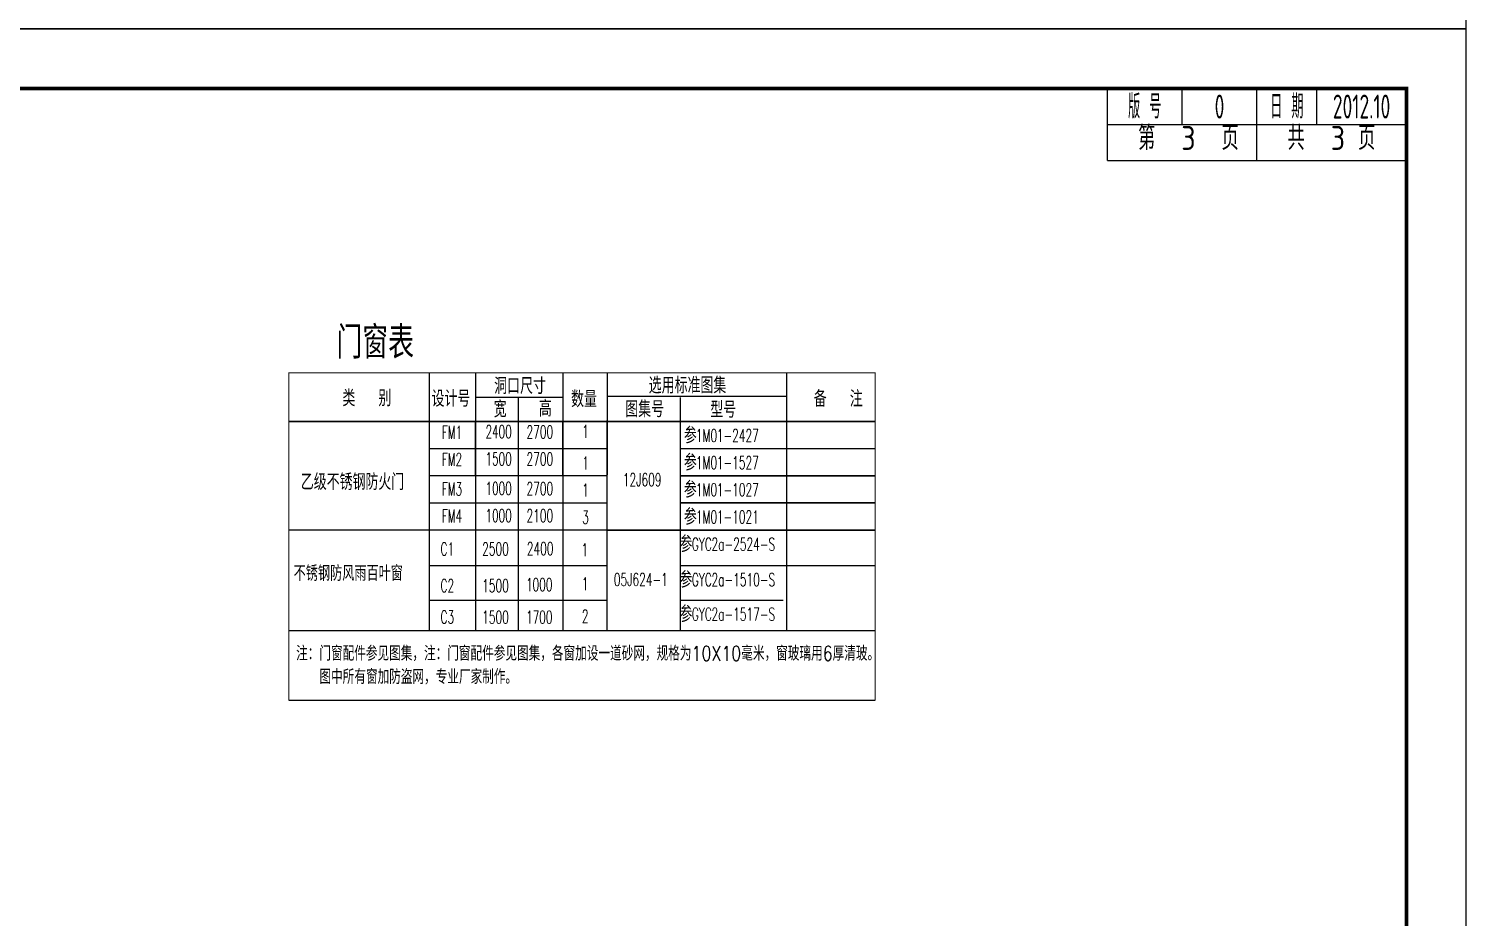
# Model space of a CAD drawing. Extents: x 45837 to 287007, y -98586 to 328021.
# Drawn here: x 137238 to 161269, y -54036 to -39186 of the extents above; entities that cross this region are included whole.
import ezdxf
from ezdxf.enums import TextEntityAlignment as Align

# ---------------------------------------------------------------- set-up
doc = ezdxf.new("R2010")
doc.units = 0
doc.header["$LTSCALE"] = 1000
doc.header["$MEASUREMENT"] = 0
for name, color, linetype in [('HIDE_B', 7, 'Continuous'), ('PUB_TEXT', 7, 'Continuous'), ('图框', 7, 'Continuous'), ('文字', 7, 'Continuous'), ('栏目', 3, 'Continuous'), ('次轮廓线', 7, 'Continuous'), ('立面', 4, 'Continuous'), ('页码', 3, 'Continuous')]:
    doc.layers.add(name, color=color, linetype=linetype)
doc.styles.add('_HZTXT', font='txt.shx', dxfattribs={"width": 0.8, "bigfont": 'hztxt.shx'})
doc.styles.add('_SIMPLEX', font='SIMPLEX.shx', dxfattribs={"width": 0.8})
doc.styles.get("Standard").update_dxf_attribs({"font": 'gbenor.shx', "bigfont": 'gbcbig.shx'})

msp = doc.modelspace()

# ---------------------------------------------------------------- linework, layer by layer
at = {"ltscale": 0.5}
for p, q in [((143929.8, -44937.8), (143929.9, -49243.8)), ((144704.7, -44937.8), (144704.7, -45747.8)), ((146164.8, -44937.8), (146164.8, -45747.8)), ((146907.9, -44937.8), (146907.9, -45734.3)), ((149906, -44937.8), (149906.1, -49243.8)), ((144704.7, -45342.8), (146164.8, -45342.8)), ((145416.5, -45342.8), (145416.6, -49243.8)), ((146907.9, -45329.3), (149906, -45329.3)), ((148129, -45350.1), (148129.1, -49243.8)), ((141585.3, -45747.8), (146907.9, -45747.8)), ((148945.1, -45747.8), (141585.3, -45747.8)), ((144704.7, -45747.8), (144704.7, -45747.8)), ((144704.7, -45747.8), (144704.7, -45747.8)), ((144704.7, -46652.9), (144704.7, -45747.8)), ((144704.7, -45747.8), (144704.7, -46652.9)), ((144704.7, -45747.8), (144704.8, -49243.8)), ((146164.8, -45747.8), (146164.8, -45747.8)), ((146164.8, -46652.9), (146164.8, -45747.8)), ((146164.8, -45747.8), (146164.8, -46652.9)), ((146164.8, -45747.8), (146164.8, -49243.8)), ((146908, -49243.8), (146907.9, -45734.3)), ((146907.9, -45747.8), (148945.1, -45747.8)), ((148945.1, -45747.8), (151386.3, -45747.8)), ((151386.3, -45747.8), (148945.1, -45747.8)), ((148945.1, -45747.8), (151386.3, -45747.8)), ((144704.8, -47562.2), (144704.8, -47562.2)), ((146164.8, -47562.2), (146164.8, -47562.2)), ((146164.8, -47562.2), (146164.8, -47562.2)), ((146908, -47548.7), (146908, -47548.7)), ((146908, -47550.8), (146908, -47550.8)), ((148129, -48504.4), (148129.1, -49243.8))]:
    msp.add_line(p, q, dxfattribs=at)
for p, q in [((141585.3, -45747.8), (146907.9, -45747.8)), ((148129, -45747.8), (151386.3, -45747.8)), ((148129, -45749.9), (151386.3, -45749.9)), ((141585.3, -46201.4), (141585.3, -46201.4)), ((143929.9, -46201.4), (146907.9, -46201.4)), ((148129, -46201.4), (151386.3, -46201.4)), ((148129, -46203.5), (151386.3, -46203.5)), ((141585.3, -46655), (141585.3, -46655)), ((143929.9, -46655), (146907.9, -46655)), ((148129, -46655), (151386.3, -46655)), ((148129, -46657.1), (151386.3, -46657.1)), ((141585.3, -47108.6), (141585.3, -47108.6)), ((143929.9, -47108.6), (146907.9, -47108.6)), ((148129, -47106.5), (151386.3, -47106.5)), ((148129, -47108.6), (151386.3, -47108.6)), ((141585.3, -47562.2), (151387.4, -47561.8)), ((141585.3, -47562.2), (151387.4, -47561.8)), ((141585.3, -47562.2), (151387.4, -47561.8)), ((141585.3, -47562.2), (146986.3, -47562.2)), ((141585.3, -47562.2), (151386.3, -47562.2)), ((143929.9, -47562.2), (151387.4, -47561.8)), ((143929.9, -47562.2), (146908, -47562.2)), ((143929.9, -47562.2), (146908, -47562.2)), ((146908, -47562.2), (151387.4, -47561.8)), ((146908, -47562.2), (151386.3, -47562.2)), ((146908, -47562.2), (151386.3, -47562.2)), ((146908, -47564.3), (151387.4, -47563.9)), ((146908, -47564.3), (151386.3, -47564.3)), ((146908, -47564.3), (151386.3, -47564.3)), ((141585.3, -48158.4), (141585.4, -48158.4)), ((143929.9, -48158.4), (146908, -48158.2)), ((143929.9, -48158.4), (146908, -48158.4)), ((148129.1, -48158.1), (151387.9, -48157.9)), ((148129.1, -48158.4), (149849.4, -48158.4)), ((141585.3, -48734.2), (141585.4, -48734.2)), ((143929.9, -48734.2), (146908, -48734.2)), ((148129.1, -48734.2), (149849.4, -48734.2)), ((141585.4, -49243.8), (151388, -49242.9)), ((141585.4, -49243.8), (151386.4, -49243.8)), ((141585.4, -49243.8), (151386.4, -49243.8)), ((141585.4, -49243.8), (151386.4, -49243.8)), ((141585.4, -49243.8), (151386.4, -49243.8)), ((141585.4, -49243.8), (151386.4, -49243.8)), ((141585.4, -49243.8), (151388.4, -49243.8)), ((143929.9, -49243.8), (151386.4, -49243.8)), ((148129.1, -49243.8), (151386.4, -49243.8)), ((141585.4, -50409.1), (151388.4, -50409.1))]:
    msp.add_line(p, q)
at = {"layer": 'HIDE_B', "flags": 128}
msp.add_lwpolyline([(122268.6, -66886.1), (122268.6, -66886.1), (122268.6, -66886.1), (122268.6, -40186.1), (122268.6, -40186.1), (122268.6, -40186.1), (160268.6, -40186.1), (160268.6, -40186.1), (160268.6, -40186.1), (160268.6, -40186.1), (160268.6, -40186.1), (160268.6, -40186.1), (160268.6, -66886.1), (160268.6, -66886.1), (122268.6, -66886.1)], close=True, dxfattribs=at)
at = {"layer": 'PUB_TEXT', "ltscale": 0.5}
for p, q in [((146907.9, -46639.4), (146907.9, -45734.3)), ((146907.9, -45734.3), (146907.9, -45734.3)), ((146907.9, -45734.3), (146907.9, -46639.4))]:
    msp.add_line(p, q, dxfattribs=at)
at = {"layer": '图框', "linetype": 'Continuous'}
for points in [[(161268.6, -39186.1), (161268.6, -9486.1)], [(119268.6, -39186.1), (161268.6, -39186.1)], [(161268.6, -39186.1), (119268.6, -39186.1)], [(161268.6, -68886.1), (161268.6, -39186.1)]]:
    msp.add_lwpolyline(points, dxfattribs=at)
at = {"layer": '图框', "linetype": 'Continuous', "const_width": 60}
msp.add_lwpolyline([(160268.6, -40186.1), (122268.6, -40186.1), (122268.6, -67886.1), (160268.6, -67886.1), (160268.6, -40186.1)], dxfattribs=at)
at = {"layer": '文字'}
for p, q in [((156518.6, -40786.1), (156518.6, -40186.1)), ((157768.6, -40786.1), (157768.6, -40186.1))]:
    msp.add_line(p, q, dxfattribs=at)
at = {"layer": '次轮廓线'}
msp.add_line((158768.6, -40786.1), (158768.6, -40186.1), dxfattribs=at)
at = {"layer": '立面', "const_width": 16.2}
for points in [[(141585.4, -50409.1), (141585.3, -44937.8), (151386.3, -44937.8), (151388.4, -50409.1)], [(151388.3, -49243.8), (141585.4, -49243.8)]]:
    msp.add_lwpolyline(points, dxfattribs=at)
at = {"layer": '页码'}
for p, q in [((155268.6, -41386.1), (155268.6, -40186.1)), ((155268.6, -40786.1), (160268.6, -40786.1)), ((155268.6, -40786.1), (160268.6, -40786.1)), ((157768.6, -41386.1), (157768.6, -40786.1)), ((155268.6, -41386.1), (160268.6, -41386.1))]:
    msp.add_line(p, q, dxfattribs=at)

# ---------------------------------------------------------------- texts
at = {"ltscale": 0.5, "style": '_HZTXT', "width": 0.8}
for s, p in [('洞口尺寸', (145018.6, -45290.8)), ('选用标准图集', (147602.5, -45282)), ('类  别', (142481.3, -45495.3)), ('设计号', (143971.7, -45504.8)), ('宽', (145010.2, -45678.9)), ('高', (145765, -45668.8)), ('数量', (146303.8, -45512.2)), ('图集号', (147210.3, -45678.9)), ('型号', (148631.2, -45689)), (' 备  注', (150168.6, -45504.8)), ('参', (148189.2, -46116.7)), ('参', (148189.2, -46570.3)), ('参', (148189.2, -47023.9)), ('参', (148189.2, -47477.5)), ('参', (148114.2, -47933.1)), ('参', (148114.2, -48527.2)), ('参', (148114.3, -49103))]:
    msp.add_text(s, height=270, dxfattribs=at).set_placement(p)
at = {"layer": 'PUB_TEXT'}
for s, height, style, width, p in [('门窗表', 540, '_HZTXT', 0.8, (142381.6, -44699.1)), ('不锈钢防风雨百叶窗', 253.8, '_HZTXT', 0.8, (141665.3, -48414.3)), ('1000', 216, '_SIMPLEX', 0.6, (145550.6, -48584.4)), ('1700', 216, '_SIMPLEX', 0.6, (145550.7, -49128.5))]:
    msp.add_text(s, height=height, dxfattribs=dict(at, style=style, width=width)).set_placement(p)
at = {"layer": 'PUB_TEXT', "ltscale": 0.5}
for s, height, style, width, p in [('FM1', 216, '_SIMPLEX', 0.6, (144140.8, -46039.2)), ('2400', 216, '_SIMPLEX', 0.6, (144870.9, -46029.9)), ('2700', 216, '_SIMPLEX', 0.6, (145559.6, -46033.1)), ('1', 216, '_SIMPLEX', 0.6, (146490.4, -46024.2)), ('1M01-2427', 216, '_SIMPLEX', 0.6, (148387.7, -46092.9)), ('FM2', 216, '_SIMPLEX', 0.6, (144140.8, -46492.8)), ('1500', 216, '_SIMPLEX', 0.6, (144870.9, -46483.5)), ('2700', 216, '_SIMPLEX', 0.6, (145559.6, -46486.7)), ('1', 216, '_SIMPLEX', 0.6, (146490.4, -46551.8)), ('1M01-1527', 216, '_SIMPLEX', 0.6, (148387.7, -46546.5)), ('乙级不锈钢防火门', 270, '_HZTXT', 0.8, (141786.3, -46895.1)), ('12J609', 216, '_SIMPLEX', 0.6, (147168.6, -46832.1)), ('FM3', 216, '_SIMPLEX', 0.6, (144140.8, -46986.1)), ('1000', 216, '_SIMPLEX', 0.6, (144870.9, -46976.8)), ('2700', 216, '_SIMPLEX', 0.6, (145559.6, -46980)), ('1', 216, '_SIMPLEX', 0.6, (146490.4, -47005.4)), ('1M01-1027', 216, '_SIMPLEX', 0.6, (148387.7, -47000.1)), ('FM4', 216, '_SIMPLEX', 0.6, (144140.8, -47439.7)), ('1000', 216, '_SIMPLEX', 0.6, (144870.9, -47430.4)), ('2100', 216, '_SIMPLEX', 0.6, (145559.6, -47433.6)), ('3', 216, '_SIMPLEX', 0.6, (146490.4, -47459)), ('1M01-1021', 216, '_SIMPLEX', 0.6, (148387.7, -47453.7)), ('C1', 216, '_SIMPLEX', 0.6, (144121.1, -47988.9)), ('2500', 216, '_SIMPLEX', 0.6, (144816.4, -47988.9)), ('2400', 216, '_SIMPLEX', 0.6, (145564.4, -47983.6)), ('1', 216, '_SIMPLEX', 0.6, (146475.6, -48003.3)), ('GYC2a-2524-S', 216, '_SIMPLEX', 0.6, (148320.8, -47908.8)), ('05J624-1', 216, '_SIMPLEX', 0.6, (147020.6, -48499.6)), ('GYC2a-1510-S', 216, '_SIMPLEX', 0.6, (148320.8, -48502.9)), ('C2', 216, '_SIMPLEX', 0.6, (144120, -48601.7)), ('1500', 216, '_SIMPLEX', 0.6, (144820.1, -48604.1)), ('1', 216, '_SIMPLEX', 0.6, (146483.6, -48571.9)), ('C3', 216, '_SIMPLEX', 0.6, (144120.1, -49126.8)), ('1500', 216, '_SIMPLEX', 0.6, (144820.1, -49129.2)), ('2', 216, '_SIMPLEX', 0.6, (146483.6, -49112.8)), ('GYC2a-1517-S', 216, '_SIMPLEX', 0.6, (148320.8, -49078.7)), ('注：门窗配件参见图集，注：门窗配件参见图集，各窗加设一道砂网，规格为10X10毫米，窗玻璃用6厚清玻。', 243, '_HZTXT', 0.8, (141706.7, -49747.9)), ('图中所有窗加防盗网，专业厂家制作。', 243, '_HZTXT', 0.8, (142096.8, -50138.5))]:
    msp.add_text(s, height=height, dxfattribs=dict(at, style=style, width=width)).set_placement(p)
at = {"layer": '文字', "width": 0.7}
for s, p in [('版 号', (155893.6, -40486.1)), ('0', (157143.6, -40486.1)), ('日 期', (158268.6, -40486.1)), ('2012.10', (159518.6, -40486.1))]:
    msp.add_text(s, height=400, dxfattribs=at).set_placement(p, align=Align.MIDDLE_CENTER)
at = {"layer": '栏目', "char_height": 500, "width": 2859.111, "attachment_point": 1}
for s, insert in [('{\\H0.8x;第  3  页}', (155782.4, -40811.6)), ('{\\H0.8x;共  3 页}', (158282.4, -40811.6))]:
    msp.add_mtext(s, dxfattribs=dict(at, insert=insert))

doc.saveas('drawing.dxf')
